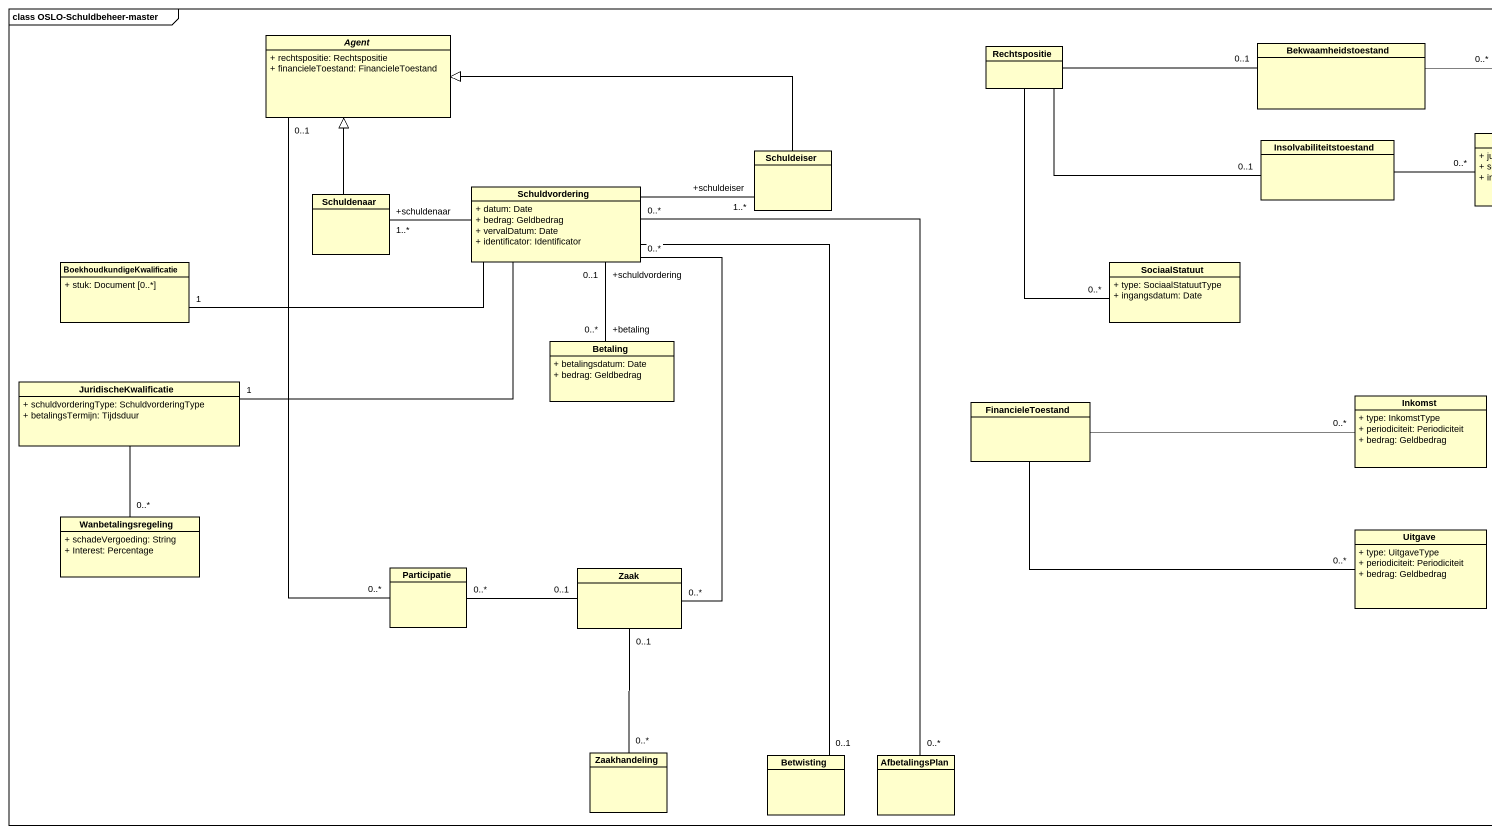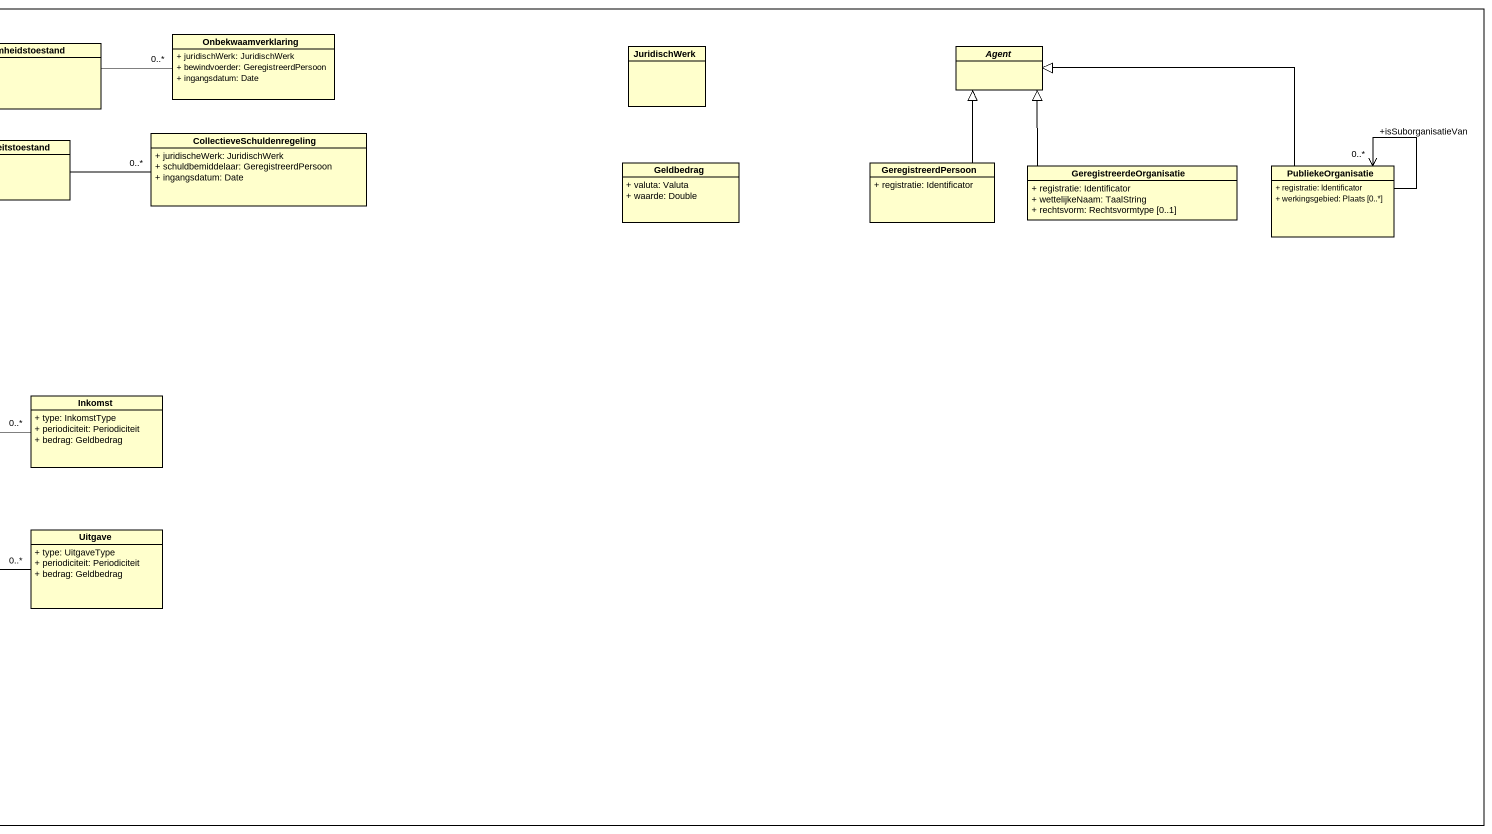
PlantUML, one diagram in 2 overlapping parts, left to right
@startuml
mainframe class OSLO-Schuldbeheer-master
hide circle
hide empty members
skinparam classAttributeIconSize 0
abstract class "Agent" as Agent_ {
  + rechtspositie: Rechtspositie
  + financieleToestand: FinancieleToestand
}
class Rechtspositie
class Bekwaamheidstoestand
class Onbekwaamverklaring {
  + juridischWerk: JuridischWerk
  + bewindvoerder: GeregistreerdPersoon
  + ingangsdatum: Date
}
class JuridischWerk
abstract class "Agent" as Agent__2
class Schuldeiser
class Insolvabiliteitstoestand
class CollectieveSchuldenregeling {
  + juridischeWerk: JuridischWerk
  + schuldbemiddelaar: GeregistreerdPersoon
  + ingangsdatum: Date
}
class Geldbedrag {
  + valuta: Valuta
  + waarde: Double
}
class GeregistreerdPersoon {
  + registratie: Identificator
}
class Schuldenaar
class Schuldvordering {
  + datum: Date
  + bedrag: Geldbedrag
  + vervalDatum: Date
  + identificator: Identificator
}
class GeregistreerdeOrganisatie {
  + registratie: Identificator
  + wettelijkeNaam: TaalString
  + rechtsvorm: Rechtsvormtype [0..1]
}
class PubliekeOrganisatie {
  + registratie: Identificator
  + werkingsgebied: Plaats [0..*]
}
class BoekhoudkundigeKwalificatie {
  + stuk: Document [0..*]
}
class SociaalStatuut {
  + type: SociaalStatuutType
  + ingangsdatum: Date
}
class Betaling {
  + betalingsdatum: Date
  + bedrag: Geldbedrag
}
class JuridischeKwalificatie {
  + schuldvorderingType: SchuldvorderingType
  + betalingsTermijn: Tijdsduur
}
class Inkomst {
  + type: InkomstType
  + periodiciteit: Periodiciteit
  + bedrag: Geldbedrag
}
class FinancieleToestand
class Wanbetalingsregeling {
  + schadeVergoeding: String
  + Interest: Percentage
}
class Uitgave {
  + type: UitgaveType
  + periodiciteit: Periodiciteit
  + bedrag: Geldbedrag
}
class Participatie
class Zaak
class Zaakhandeling
class Betwisting
class AfbetalingsPlan
Agent_ "0..1" -- "0..*" Participatie
Rechtspositie -right- "0..1" Bekwaamheidstoestand
Rechtspositie -right- "0..1" Insolvabiliteitstoestand
Rechtspositie -- "0..*" SociaalStatuut
Bekwaamheidstoestand -right- "0..*" Onbekwaamverklaring
Schuldeiser -left-|> Agent_
Insolvabiliteitstoestand -right- "0..*" CollectieveSchuldenregeling
GeregistreerdPersoon -up-|> Agent__2
Schuldenaar -up-|> Agent_
Schuldvordering -right- "+schuldeiser\n1..*" Schuldeiser
Schuldvordering -left- "+schuldenaar\n1..*" Schuldenaar
Schuldvordering -left- "1" BoekhoudkundigeKwalificatie
Schuldvordering -left- "1" JuridischeKwalificatie
Schuldvordering "0..*" -- "0..*" Zaak
Schuldvordering -- "0..1" Betwisting
GeregistreerdeOrganisatie -up-|> Agent__2
PubliekeOrganisatie -left-|> Agent__2
PubliekeOrganisatie --> "+isSuborganisatieVan\n0..*" PubliekeOrganisatie
Betaling "+betaling\n0..*" -up- "+schuldvordering\n0..1" Schuldvordering
JuridischeKwalificatie -- "0..*" Wanbetalingsregeling
FinancieleToestand -right- "0..*" Inkomst
FinancieleToestand -right- "0..*" Uitgave
Zaak "0..1" -left- "0..*" Participatie
Zaak "0..1" -- "0..*" Zaakhandeling
AfbetalingsPlan "0..*" -up- "0..*" Schuldvordering
@enduml
